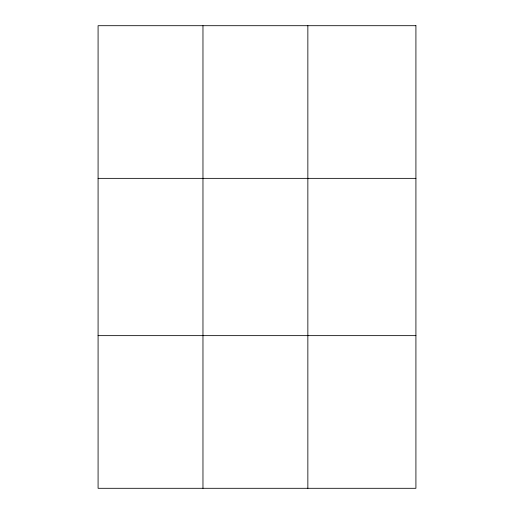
<?xml version="1.0" encoding="UTF-8"?>
<svg xmlns="http://www.w3.org/2000/svg" width="514" height="514" viewBox="0 0 514 514"><rect width="100%" height="100%" fill="white"/><g stroke="black" fill="none" stroke-linecap="round" stroke-linejoin="round"><path stroke-width="0.77" d="M202.966 25.7L202.966 488.3M307.854 25.7L307.854 488.3M98.084 178.358L415.916 178.358M98.084 335.642L415.916 335.642M415.916 25.7L415.916 488.3L98.084 488.3L98.084 25.7L415.916 25.7"/></g></svg>
